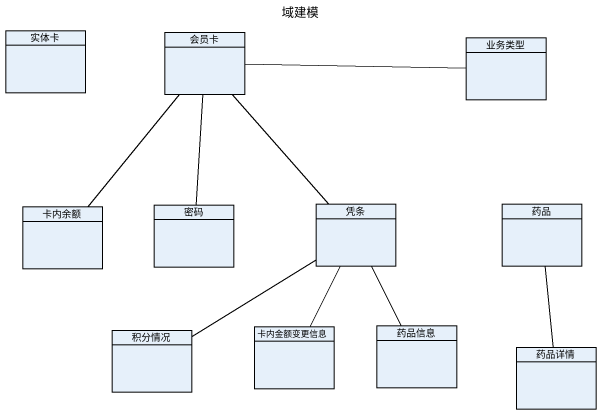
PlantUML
@startuml
title 域建模
hide circle
hide empty members
class 实体卡
class 会员卡
class 业务类型
class 卡内余额
class 密码
class 凭条
class 药品
class 积分情况
class 卡内金额变更信息
class 药品信息
class 药品详情
会员卡 -right- 业务类型
会员卡 -- 卡内余额
会员卡 -- 密码
会员卡 -- 凭条
凭条 -- 积分情况
凭条 -- 卡内金额变更信息
凭条 -- 药品信息
药品 -- 药品详情
@enduml
